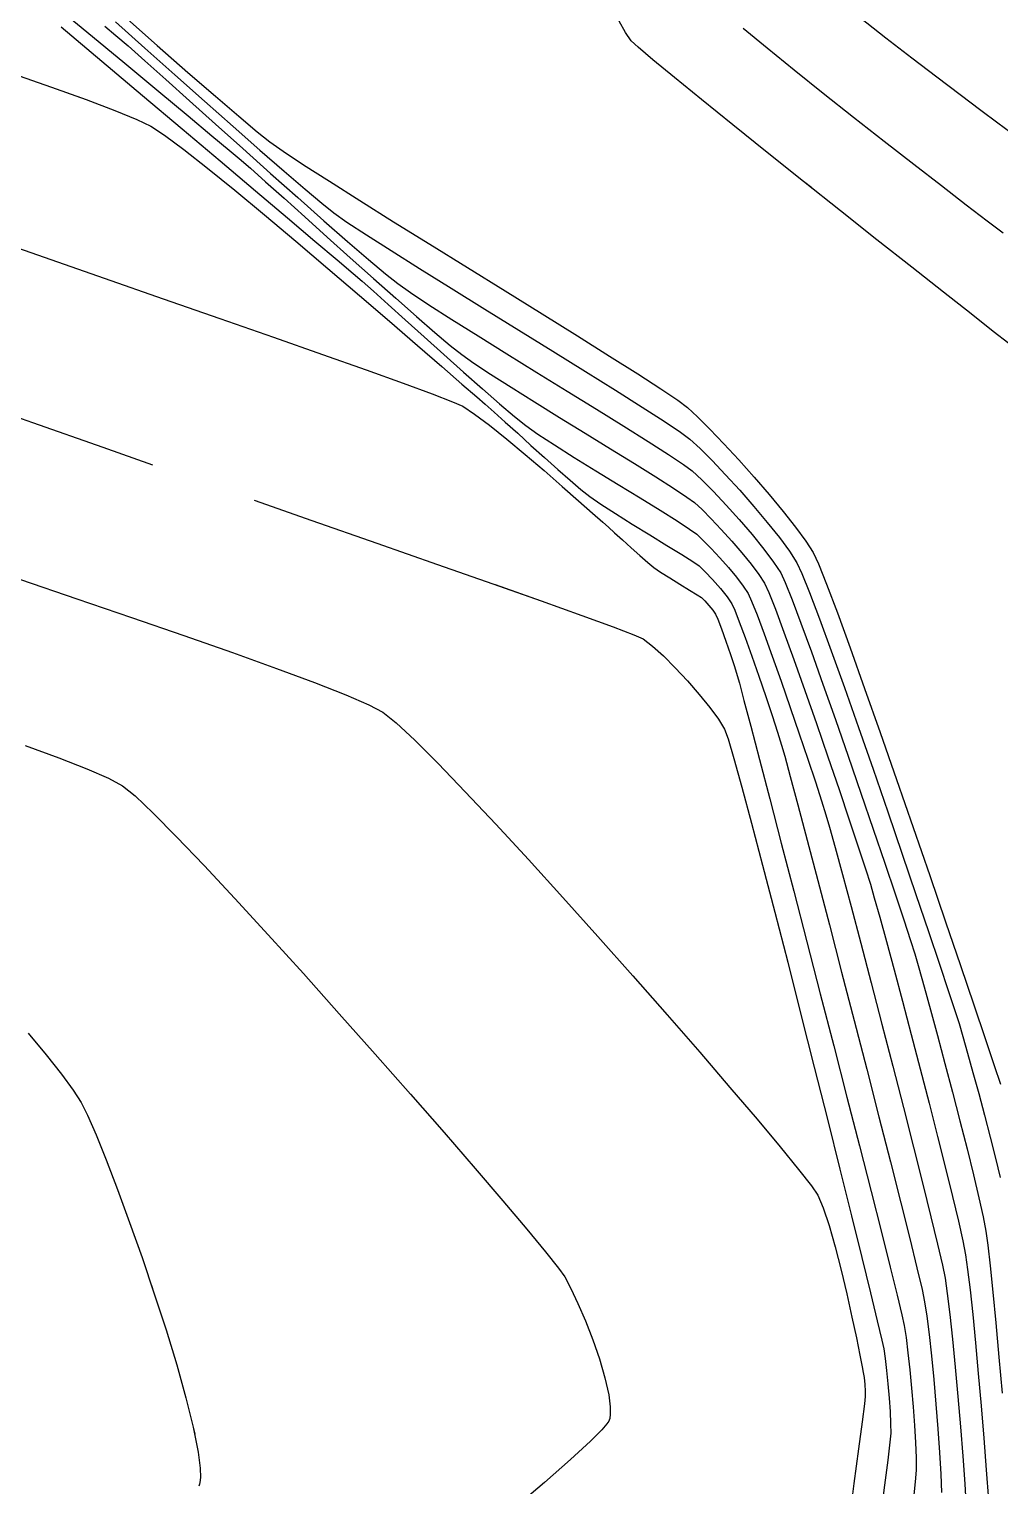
# Model space of a CAD drawing. Header units: metres. Extents: x 708868 to 711043, y 5411316 to 5413138.
# Drawn here: x 710024 to 710079.2, y 5411912.5 to 5411995.4 of the extents above; entities that cross this region are included whole.
import ezdxf

# ---------------------------------------------------------------- set-up
doc = ezdxf.new("R2010")
doc.units = ezdxf.units.M
for name, color, linetype in [('Rionegro 2010_Contours', 7, 'Continuous'), ('Rionegro 2014_Contours', 7, 'Continuous'), ('Rionegro 2018_Contours', 7, 'Continuous')]:
    doc.layers.add(name, color=color, linetype=linetype)

msp = doc.modelspace()

# ---------------------------------------------------------------- linework, layer by layer
at = {"layer": 'Rionegro 2010_Contours'}
for points in [[(710024.94, 5411997.155, 241), (710027.264, 5411995.23, 241), (710029.423, 5411993.442, 241), (710031.364, 5411991.833, 241), (710033.036, 5411990.445, 241), (710034.389, 5411989.321, 241), (710035.37, 5411988.503, 241), (710035.927, 5411988.033, 241), (710036.574, 5411987.47, 241), (710037.443, 5411986.698, 241), (710038.49, 5411985.76, 241), (710039.672, 5411984.699, 241), (710040.942, 5411983.557, 241), (710042.258, 5411982.377, 241), (710043.574, 5411981.201, 241), (710044.846, 5411980.071, 241), (710046.03, 5411979.031, 241), (710047.081, 5411978.123, 241), (710047.955, 5411977.388, 241), (710048.607, 5411976.87, 241), (710049.29, 5411976.389, 241), (710050.249, 5411975.758, 241), (710051.422, 5411975.01, 241), (710052.752, 5411974.178, 241), (710054.177, 5411973.295, 241), (710055.64, 5411972.393, 241), (710057.079, 5411971.507, 241), (710058.436, 5411970.668, 241), (710059.652, 5411969.91, 241), (710060.666, 5411969.265, 241), (710061.419, 5411968.767, 241), (710061.852, 5411968.449, 241), (710062.286, 5411968.049, 241), (710062.807, 5411967.526, 241), (710063.381, 5411966.917, 241), (710063.973, 5411966.258, 241), (710064.549, 5411965.587, 241), (710065.075, 5411964.939, 241), (710065.515, 5411964.352, 241), (710065.836, 5411963.862, 241), (710066.079, 5411963.336, 241), (710066.456, 5411962.384, 241), (710066.942, 5411961.084, 241), (710067.511, 5411959.516, 241), (710068.136, 5411957.757, 241), (710068.79, 5411955.887, 241), (710069.447, 5411953.984, 241), (710070.082, 5411952.127, 241), (710070.667, 5411950.395, 241), (710071.176, 5411948.867, 241), (710071.584, 5411947.62, 241), (710071.863, 5411946.735, 241), (710072.087, 5411945.966, 241), (710072.398, 5411944.861, 241), (710072.778, 5411943.474, 241), (710073.214, 5411941.863, 241), (710073.69, 5411940.083, 241), (710074.191, 5411938.189, 241), (710074.702, 5411936.238, 241), (710075.207, 5411934.285, 241), (710075.692, 5411932.386, 241), (710076.142, 5411930.597, 241), (710076.54, 5411928.974, 241), (710076.873, 5411927.573, 241), (710077.124, 5411926.45, 241), (710077.28, 5411925.659, 241), (710077.4, 5411924.827, 241), (710077.538, 5411923.675, 241), (710077.689, 5411922.264, 241), (710077.847, 5411920.653, 241), (710078.008, 5411918.903, 241), (710078.168, 5411917.074, 241), (710078.32, 5411915.227, 241), (710078.461, 5411913.421, 241), (710078.584, 5411911.719, 241)], [(710028.893, 5411995.805, 243), (710030.568, 5411994.308, 243), (710032.273, 5411992.788, 243), (710033.962, 5411991.286, 243), (710035.592, 5411989.844, 243), (710037.119, 5411988.5, 243), (710038.5, 5411987.298, 243), (710039.689, 5411986.277, 243), (710040.643, 5411985.477, 243), (710041.318, 5411984.941, 243), (710042.073, 5411984.41, 243), (710043.181, 5411983.68, 243), (710044.58, 5411982.785, 243), (710046.21, 5411981.76, 243), (710048.007, 5411980.64, 243), (710049.911, 5411979.46, 243), (710051.859, 5411978.255, 243), (710053.792, 5411977.06, 243), (710055.646, 5411975.91, 243), (710057.36, 5411974.839, 243), (710058.874, 5411973.883, 243), (710060.124, 5411973.077, 243), (710061.05, 5411972.455, 243), (710061.59, 5411972.052, 243), (710062.168, 5411971.522, 243), (710062.859, 5411970.835, 243), (710063.625, 5411970.032, 243), (710064.43, 5411969.152, 243), (710065.233, 5411968.237, 243), (710065.999, 5411967.327, 243), (710066.689, 5411966.462, 243), (710067.264, 5411965.683, 243), (710067.687, 5411965.031, 243), (710067.972, 5411964.422, 243), (710068.408, 5411963.336, 243), (710068.971, 5411961.843, 243), (710069.638, 5411960.019, 243), (710070.383, 5411957.934, 243), (710071.185, 5411955.662, 243), (710072.017, 5411953.277, 243), (710072.856, 5411950.85, 243), (710073.679, 5411948.454, 243), (710074.46, 5411946.163, 243), (710075.177, 5411944.049, 243), (710075.804, 5411942.184, 243), (710076.318, 5411940.643, 243), (710076.696, 5411939.496, 243), (710076.912, 5411938.819, 243), (710077.132, 5411938.074, 243), (710077.402, 5411937.13, 243), (710077.706, 5411936.037, 243), (710078.031, 5411934.843, 243), (710078.362, 5411933.598, 243), (710078.684, 5411932.352, 243), (710078.985, 5411931.153, 243), (710079.248, 5411930.05, 243)], [(710029.403, 5411996.102, 244), (710031.275, 5411994.451, 244), (710033.018, 5411992.923, 244), (710034.581, 5411991.565, 244), (710035.912, 5411990.423, 244), (710036.96, 5411989.544, 244), (710037.674, 5411988.976, 244), (710038.448, 5411988.432, 244), (710039.601, 5411987.671, 244), (710041.072, 5411986.726, 244), (710042.801, 5411985.635, 244), (710044.727, 5411984.43, 244), (710046.79, 5411983.147, 244), (710048.927, 5411981.822, 244), (710051.08, 5411980.488, 244), (710053.186, 5411979.181, 244), (710055.186, 5411977.936, 244), (710057.018, 5411976.787, 244), (710058.622, 5411975.769, 244), (710059.938, 5411974.918, 244), (710060.904, 5411974.268, 244), (710061.459, 5411973.854, 244), (710062.031, 5411973.328, 244), (710062.733, 5411972.63, 244), (710063.527, 5411971.801, 244), (710064.377, 5411970.878, 244), (710065.248, 5411969.903, 244), (710066.101, 5411968.914, 244), (710066.9, 5411967.951, 244), (710067.61, 5411967.054, 244), (710068.193, 5411966.263, 244), (710068.613, 5411965.616, 244), (710068.91, 5411964.975, 244), (710069.376, 5411963.804, 244), (710069.986, 5411962.181, 244), (710070.714, 5411960.181, 244), (710071.536, 5411957.883, 244), (710072.424, 5411955.363, 244), (710073.355, 5411952.697, 244), (710074.303, 5411949.963, 244), (710075.242, 5411947.238, 244), (710076.147, 5411944.598, 244), (710076.992, 5411942.121, 244), (710077.752, 5411939.883, 244), (710078.402, 5411937.961, 244), (710078.917, 5411936.432, 244), (710079.27, 5411935.373, 244)], [(710068.528, 5411986.352, 244), (710068.06, 5411986.724, 244), (710065.992, 5411988.374, 244), (710064.031, 5411989.944, 244), (710062.247, 5411991.382, 244), (710060.707, 5411992.633, 244), (710059.482, 5411993.643, 244), (710058.64, 5411994.358, 244), (710058.25, 5411994.725, 244), (710057.922, 5411995.2, 244), (710057.558, 5411995.837, 244)], [(710079.835, 5411989.512, 242), (710079.124, 5411990.038, 242), (710078.153, 5411990.76, 242), (710076.976, 5411991.641, 242), (710075.647, 5411992.643, 242), (710074.22, 5411993.729, 242), (710072.751, 5411994.861, 242), (710071.294, 5411996.001, 242)], [(710028.288, 5411995.558, 242), (710028.919, 5411995.03, 242), (710029.611, 5411994.427, 242), (710030.573, 5411993.575, 242), (710031.756, 5411992.518, 242), (710033.112, 5411991.304, 242), (710034.59, 5411989.979, 242), (710036.142, 5411988.589, 242), (710037.72, 5411987.179, 242), (710039.273, 5411985.797, 242), (710040.753, 5411984.487, 242), (710042.111, 5411983.297, 242), (710043.298, 5411982.273, 242), (710044.265, 5411981.46, 242), (710044.962, 5411980.906, 242), (710045.689, 5411980.395, 242), (710046.736, 5411979.705, 242), (710048.041, 5411978.872, 242), (710049.542, 5411977.93, 242), (710051.178, 5411976.913, 242), (710052.887, 5411975.857, 242), (710054.608, 5411974.795, 242), (710056.278, 5411973.762, 242), (710057.837, 5411972.794, 242), (710059.222, 5411971.924, 242), (710060.373, 5411971.187, 242), (710061.226, 5411970.618, 242), (710061.721, 5411970.251, 242), (710062.27, 5411969.744, 242), (710062.93, 5411969.082, 242), (710063.656, 5411968.312, 242), (710064.405, 5411967.479, 242), (710065.134, 5411966.629, 242), (710065.798, 5411965.81, 242), (710066.355, 5411965.067, 242), (710066.762, 5411964.446, 242), (710067.017, 5411963.899, 242), (710067.408, 5411962.925, 242), (710067.912, 5411961.591, 242), (710068.505, 5411959.967, 242), (710069.166, 5411958.12, 242), (710069.871, 5411956.119, 242), (710070.597, 5411954.033, 242), (710071.323, 5411951.929, 242), (710072.025, 5411949.877, 242), (710072.681, 5411947.944, 242), (710073.268, 5411946.199, 242), (710073.763, 5411944.711, 242), (710074.144, 5411943.547, 242), (710074.387, 5411942.777, 242), (710074.623, 5411941.976, 242), (710074.928, 5411940.898, 242), (710075.288, 5411939.598, 242), (710075.687, 5411938.13, 242), (710076.11, 5411936.55, 242), (710076.541, 5411934.913, 242), (710076.965, 5411933.275, 242), (710077.367, 5411931.691, 242), (710077.731, 5411930.216, 242), (710078.042, 5411928.905, 242), (710078.285, 5411927.813, 242), (710078.443, 5411926.996, 242), (710078.553, 5411926.212, 242), (710078.687, 5411925.037, 242), (710078.839, 5411923.539, 242), (710079.006, 5411921.786, 242), (710079.181, 5411919.844, 242), (710079.359, 5411917.782, 242)], [(710079.431, 5411983.768, 243), (710078.516, 5411984.464, 243), (710077.323, 5411985.378, 243), (710075.909, 5411986.466, 243), (710074.331, 5411987.688, 243), (710072.647, 5411988.999, 243), (710070.912, 5411990.358, 243), (710069.185, 5411991.721, 243), (710067.522, 5411993.047, 243), (710065.981, 5411994.293, 243), (710064.619, 5411995.415, 243)], [(710026.053, 5411991.795, 239), (710027.225, 5411991.371, 239), (710028.868, 5411990.751, 239), (710030.117, 5411990.242, 239), (710030.903, 5411989.865, 239), (710031.685, 5411989.351, 239), (710032.78, 5411988.537, 239), (710034.131, 5411987.476, 239), (710035.683, 5411986.218, 239), (710037.38, 5411984.814, 239), (710039.166, 5411983.316, 239), (710040.984, 5411981.773, 239), (710042.78, 5411980.238, 239), (710044.496, 5411978.762, 239), (710046.079, 5411977.394, 239), (710047.47, 5411976.188, 239), (710048.615, 5411975.192, 239), (710049.458, 5411974.46, 239), (710049.942, 5411974.041, 239), (710050.456, 5411973.592, 239), (710051.083, 5411973.03, 239), (710051.79, 5411972.391, 239), (710052.546, 5411971.707, 239), (710053.316, 5411971.011, 239), (710054.069, 5411970.339, 239), (710054.772, 5411969.724, 239), (710055.392, 5411969.2, 239), (710055.895, 5411968.8, 239), (710056.517, 5411968.365, 239), (710057.35, 5411967.826, 239), (710058.311, 5411967.226, 239), (710059.316, 5411966.609, 239), (710060.282, 5411966.018, 239), (710061.125, 5411965.498, 239), (710061.764, 5411965.093, 239), (710062.114, 5411964.846, 239), (710062.461, 5411964.516, 239), (710062.887, 5411964.066, 239), (710063.328, 5411963.565, 239), (710063.715, 5411963.083, 239), (710063.984, 5411962.692, 239), (710064.146, 5411962.334, 239), (710064.404, 5411961.669, 239), (710064.735, 5411960.77, 239), (710065.112, 5411959.713, 239), (710065.511, 5411958.572, 239), (710065.906, 5411957.42, 239), (710066.271, 5411956.333, 239), (710066.582, 5411955.386, 239), (710066.814, 5411954.651, 239), (710066.992, 5411954.022, 239), (710067.306, 5411952.863, 239), (710067.737, 5411951.249, 239), (710068.264, 5411949.255, 239), (710068.869, 5411946.956, 239), (710069.531, 5411944.428, 239), (710070.231, 5411941.744, 239), (710070.948, 5411938.98, 239), (710071.663, 5411936.211, 239), (710072.356, 5411933.512, 239), (710073.008, 5411930.958, 239), (710073.599, 5411928.623, 239), (710074.108, 5411926.584, 239), (710074.517, 5411924.914, 239), (710074.805, 5411923.69, 239), (710074.953, 5411922.985, 239), (710075.073, 5411922.175, 239), (710075.204, 5411921.129, 239), (710075.338, 5411919.906, 239), (710075.472, 5411918.564, 239), (710075.598, 5411917.163, 239), (710075.711, 5411915.762, 239), (710075.806, 5411914.418, 239), (710075.876, 5411913.191, 239), (710075.916, 5411912.139, 239)], [(710021.407, 5411983.597, 238), (710024.827, 5411982.404, 238), (710028.249, 5411981.212, 238), (710031.609, 5411980.043, 238), (710034.844, 5411978.916, 238), (710037.891, 5411977.852, 238), (710040.686, 5411976.872, 238), (710043.166, 5411975.995, 238), (710045.267, 5411975.242, 238), (710046.927, 5411974.633, 238), (710048.081, 5411974.188, 238), (710048.667, 5411973.928, 238), (710049.338, 5411973.489, 238), (710050.191, 5411972.849, 238), (710051.171, 5411972.063, 238), (710052.223, 5411971.186, 238), (710053.292, 5411970.271, 238), (710054.321, 5411969.374, 238), (710055.258, 5411968.548, 238), (710056.044, 5411967.849, 238), (710056.627, 5411967.329, 238), (710056.95, 5411967.044, 238), (710057.304, 5411966.732, 238), (710057.754, 5411966.327, 238), (710058.25, 5411965.877, 238), (710058.745, 5411965.434, 238), (710059.191, 5411965.046, 238), (710059.54, 5411964.764, 238), (710059.923, 5411964.501, 238), (710060.447, 5411964.168, 238), (710061.027, 5411963.811, 238), (710061.578, 5411963.475, 238), (710062.012, 5411963.204, 238), (710062.245, 5411963.044, 238), (710062.44, 5411962.856, 238), (710062.678, 5411962.597, 238), (710062.903, 5411962.327, 238), (710063.058, 5411962.107, 238), (710063.18, 5411961.822, 238), (710063.385, 5411961.271, 238), (710063.635, 5411960.566, 238), (710063.894, 5411959.814, 238), (710064.125, 5411959.125, 238), (710064.289, 5411958.609, 238), (710064.407, 5411958.178, 238), (710064.668, 5411957.194, 238), (710065.055, 5411955.723, 238), (710065.55, 5411953.835, 238), (710066.134, 5411951.597, 238), (710066.791, 5411949.077, 238), (710067.502, 5411946.344, 238), (710068.249, 5411943.465, 238), (710069.015, 5411940.509, 238), (710069.781, 5411937.543, 238), (710070.531, 5411934.636, 238), (710071.245, 5411931.856, 238), (710071.905, 5411929.27, 238), (710072.496, 5411926.948, 238), (710072.997, 5411924.956, 238), (710073.391, 5411923.363, 238), (710073.662, 5411922.238, 238), (710073.789, 5411921.647, 238), (710073.894, 5411920.95, 238), (710074.003, 5411920.092, 238), (710074.111, 5411919.117, 238), (710074.213, 5411918.073, 238), (710074.305, 5411917.005, 238), (710074.381, 5411915.959, 238), (710074.438, 5411914.982, 238), (710074.47, 5411914.118, 238), (710074.472, 5411913.415, 238), (710074.422, 5411912.743, 238), (710074.299, 5411911.626, 238)], [(710036.792, 5411968.584, 237), (710040.072, 5411967.44, 237), (710043.775, 5411966.147, 237), (710047.232, 5411964.937, 237), (710050.374, 5411963.834, 237), (710053.132, 5411962.859, 237), (710055.436, 5411962.036, 237), (710057.217, 5411961.386, 237), (710058.408, 5411960.932, 237), (710058.937, 5411960.696, 237), (710059.462, 5411960.291, 237), (710060.083, 5411959.728, 237), (710060.759, 5411959.052, 237), (710061.451, 5411958.308, 237), (710062.118, 5411957.542, 237), (710062.72, 5411956.799, 237), (710063.216, 5411956.122, 237), (710063.566, 5411955.559, 237), (710063.765, 5411955.012, 237), (710064.1, 5411953.887, 237), (710064.553, 5411952.262, 237), (710065.104, 5411950.214, 237), (710065.734, 5411947.82, 237), (710066.425, 5411945.157, 237), (710067.158, 5411942.304, 237), (710067.914, 5411939.337, 237), (710068.673, 5411936.335, 237), (710069.418, 5411933.374, 237), (710070.129, 5411930.531, 237), (710070.787, 5411927.885, 237), (710071.374, 5411925.513, 237), (710071.87, 5411923.492, 237), (710072.256, 5411921.9, 237), (710072.515, 5411920.813, 237), (710072.626, 5411920.31, 237), (710072.705, 5411919.769, 237), (710072.787, 5411919.084, 237), (710072.865, 5411918.314, 237), (710072.934, 5411917.513, 237), (710072.987, 5411916.741, 237), (710073.019, 5411916.054, 237), (710073.024, 5411915.508, 237), (710072.978, 5411914.999, 237), (710072.858, 5411913.987, 237), (710072.677, 5411912.555, 237), (710072.446, 5411910.788, 237)], [(710023.482, 5411964.072, 236), (710026.688, 5411962.984, 236), (710029.811, 5411961.917, 236), (710032.79, 5411960.888, 236), (710035.561, 5411959.916, 236), (710038.063, 5411959.017, 236), (710040.232, 5411958.21, 236), (710042.006, 5411957.513, 236), (710043.323, 5411956.944, 236), (710044.119, 5411956.519, 236), (710044.867, 5411955.92, 236), (710045.927, 5411954.932, 236), (710047.256, 5411953.608, 236), (710048.808, 5411951.999, 236), (710050.538, 5411950.159, 236), (710052.402, 5411948.139, 236), (710054.354, 5411945.992, 236), (710056.35, 5411943.771, 236), (710058.345, 5411941.527, 236), (710060.294, 5411939.312, 236), (710062.151, 5411937.18, 236), (710063.873, 5411935.183, 236), (710065.415, 5411933.372, 236), (710066.73, 5411931.8, 236), (710067.775, 5411930.52, 236), (710068.505, 5411929.584, 236), (710068.874, 5411929.044, 236), (710069.185, 5411928.323, 236), (710069.518, 5411927.319, 236), (710069.859, 5411926.114, 236), (710070.197, 5411924.791, 236), (710070.52, 5411923.431, 236), (710070.814, 5411922.118, 236), (710071.068, 5411920.933, 236), (710071.269, 5411919.959, 236), (710071.404, 5411919.278, 236), (710071.463, 5411918.973, 236), (710071.503, 5411918.674, 236), (710071.541, 5411918.288, 236), (710071.569, 5411917.901, 236), (710071.576, 5411917.601, 236), (710071.528, 5411917.192, 236), (710071.395, 5411916.163, 236), (710071.192, 5411914.617, 236), (710070.932, 5411912.656, 236), (710070.63, 5411910.382, 236)], [(710023.927, 5411938.26, 234), (710024.947, 5411937.031, 234), (710025.816, 5411935.937, 234), (710026.495, 5411935.024, 234), (710026.943, 5411934.333, 234), (710027.309, 5411933.599, 234), (710027.792, 5411932.486, 234), (710028.369, 5411931.056, 234), (710029.014, 5411929.374, 234), (710029.702, 5411927.503, 234), (710030.408, 5411925.506, 234), (710031.107, 5411923.446, 234), (710031.773, 5411921.387, 234), (710032.382, 5411919.393, 234), (710032.908, 5411917.526, 234), (710033.325, 5411915.851, 234), (710033.406, 5411915.449, 234)]]:
    msp.add_polyline3d(points, dxfattribs=at)
at = {"layer": 'Rionegro 2014_Contours'}
for points in [[(710024.94, 5411997.155, 241), (710027.264, 5411995.23, 241), (710029.423, 5411993.442, 241), (710031.364, 5411991.833, 241), (710033.036, 5411990.445, 241), (710034.389, 5411989.321, 241), (710035.37, 5411988.503, 241), (710035.927, 5411988.033, 241), (710036.574, 5411987.47, 241), (710037.443, 5411986.698, 241), (710038.49, 5411985.76, 241), (710039.672, 5411984.699, 241), (710040.942, 5411983.557, 241), (710042.258, 5411982.377, 241), (710043.574, 5411981.201, 241), (710044.846, 5411980.071, 241), (710046.03, 5411979.031, 241), (710047.081, 5411978.123, 241), (710047.955, 5411977.388, 241), (710048.607, 5411976.87, 241), (710049.29, 5411976.389, 241), (710050.249, 5411975.758, 241), (710051.422, 5411975.01, 241), (710052.752, 5411974.178, 241), (710054.177, 5411973.295, 241), (710055.64, 5411972.393, 241), (710057.079, 5411971.507, 241), (710058.436, 5411970.668, 241), (710059.652, 5411969.91, 241), (710060.666, 5411969.265, 241), (710061.419, 5411968.767, 241), (710061.852, 5411968.449, 241), (710062.286, 5411968.049, 241), (710062.807, 5411967.526, 241), (710063.381, 5411966.917, 241), (710063.973, 5411966.258, 241), (710064.549, 5411965.587, 241), (710065.075, 5411964.939, 241), (710065.515, 5411964.352, 241), (710065.836, 5411963.862, 241), (710066.079, 5411963.336, 241), (710066.456, 5411962.384, 241), (710066.942, 5411961.084, 241), (710067.511, 5411959.516, 241), (710068.136, 5411957.757, 241), (710068.79, 5411955.887, 241), (710069.447, 5411953.984, 241), (710070.082, 5411952.127, 241), (710070.667, 5411950.395, 241), (710071.176, 5411948.867, 241), (710071.584, 5411947.62, 241), (710071.863, 5411946.735, 241), (710072.087, 5411945.966, 241), (710072.398, 5411944.861, 241), (710072.778, 5411943.474, 241), (710073.214, 5411941.863, 241), (710073.69, 5411940.083, 241), (710074.191, 5411938.189, 241), (710074.702, 5411936.238, 241), (710075.207, 5411934.285, 241), (710075.692, 5411932.386, 241), (710076.142, 5411930.597, 241), (710076.54, 5411928.974, 241), (710076.873, 5411927.573, 241), (710077.124, 5411926.45, 241), (710077.28, 5411925.659, 241), (710077.4, 5411924.827, 241), (710077.538, 5411923.675, 241), (710077.689, 5411922.264, 241), (710077.847, 5411920.653, 241), (710078.008, 5411918.903, 241), (710078.168, 5411917.074, 241), (710078.32, 5411915.227, 241), (710078.461, 5411913.421, 241), (710078.584, 5411911.719, 241)], [(710028.893, 5411995.805, 243), (710030.568, 5411994.308, 243), (710032.273, 5411992.788, 243), (710033.962, 5411991.286, 243), (710035.592, 5411989.844, 243), (710037.119, 5411988.5, 243), (710038.5, 5411987.298, 243), (710039.689, 5411986.277, 243), (710040.643, 5411985.477, 243), (710041.318, 5411984.941, 243), (710042.073, 5411984.41, 243), (710043.181, 5411983.68, 243), (710044.58, 5411982.785, 243), (710046.21, 5411981.76, 243), (710048.007, 5411980.64, 243), (710049.911, 5411979.46, 243), (710051.859, 5411978.255, 243), (710053.792, 5411977.06, 243), (710055.646, 5411975.91, 243), (710057.36, 5411974.839, 243), (710058.874, 5411973.883, 243), (710060.124, 5411973.077, 243), (710061.05, 5411972.455, 243), (710061.59, 5411972.052, 243), (710062.168, 5411971.522, 243), (710062.859, 5411970.835, 243), (710063.625, 5411970.032, 243), (710064.43, 5411969.152, 243), (710065.233, 5411968.237, 243), (710065.999, 5411967.327, 243), (710066.689, 5411966.462, 243), (710067.264, 5411965.683, 243), (710067.687, 5411965.031, 243), (710067.972, 5411964.422, 243), (710068.408, 5411963.336, 243), (710068.971, 5411961.843, 243), (710069.638, 5411960.019, 243), (710070.383, 5411957.934, 243), (710071.185, 5411955.662, 243), (710072.017, 5411953.277, 243), (710072.856, 5411950.85, 243), (710073.679, 5411948.454, 243), (710074.46, 5411946.163, 243), (710075.177, 5411944.049, 243), (710075.804, 5411942.184, 243), (710076.318, 5411940.643, 243), (710076.696, 5411939.496, 243), (710076.912, 5411938.819, 243), (710077.132, 5411938.074, 243), (710077.402, 5411937.13, 243), (710077.706, 5411936.037, 243), (710078.031, 5411934.843, 243), (710078.362, 5411933.598, 243), (710078.684, 5411932.352, 243), (710078.985, 5411931.153, 243), (710079.248, 5411930.05, 243)], [(710029.403, 5411996.102, 244), (710031.275, 5411994.451, 244), (710033.018, 5411992.923, 244), (710034.581, 5411991.565, 244), (710035.912, 5411990.423, 244), (710036.96, 5411989.544, 244), (710037.674, 5411988.976, 244), (710038.448, 5411988.432, 244), (710039.601, 5411987.671, 244), (710041.072, 5411986.726, 244), (710042.801, 5411985.635, 244), (710044.727, 5411984.43, 244), (710046.79, 5411983.147, 244), (710048.927, 5411981.822, 244), (710051.08, 5411980.488, 244), (710053.186, 5411979.181, 244), (710055.186, 5411977.936, 244), (710057.018, 5411976.787, 244), (710058.622, 5411975.769, 244), (710059.938, 5411974.918, 244), (710060.904, 5411974.268, 244), (710061.459, 5411973.854, 244), (710062.031, 5411973.328, 244), (710062.733, 5411972.63, 244), (710063.527, 5411971.801, 244), (710064.377, 5411970.878, 244), (710065.248, 5411969.903, 244), (710066.101, 5411968.914, 244), (710066.9, 5411967.951, 244), (710067.61, 5411967.054, 244), (710068.193, 5411966.263, 244), (710068.613, 5411965.616, 244), (710068.91, 5411964.975, 244), (710069.376, 5411963.804, 244), (710069.986, 5411962.181, 244), (710070.714, 5411960.181, 244), (710071.536, 5411957.883, 244), (710072.424, 5411955.363, 244), (710073.355, 5411952.697, 244), (710074.303, 5411949.963, 244), (710075.242, 5411947.238, 244), (710076.147, 5411944.598, 244), (710076.992, 5411942.121, 244), (710077.752, 5411939.883, 244), (710078.402, 5411937.961, 244), (710078.917, 5411936.432, 244), (710079.27, 5411935.373, 244)], [(710079.744, 5411977.495, 244), (710078.856, 5411978.188, 244), (710077.594, 5411979.179, 244), (710076.024, 5411980.415, 244), (710074.217, 5411981.841, 244), (710072.241, 5411983.404, 244), (710070.166, 5411985.05, 244), (710068.06, 5411986.724, 244), (710065.992, 5411988.374, 244), (710064.031, 5411989.944, 244), (710062.247, 5411991.382, 244), (710060.707, 5411992.633, 244), (710059.482, 5411993.643, 244), (710058.64, 5411994.358, 244), (710058.25, 5411994.725, 244), (710057.922, 5411995.2, 244), (710057.558, 5411995.837, 244)], [(710079.835, 5411989.512, 242), (710079.124, 5411990.038, 242), (710078.153, 5411990.76, 242), (710076.976, 5411991.641, 242), (710075.647, 5411992.643, 242), (710074.22, 5411993.729, 242), (710072.751, 5411994.861, 242), (710071.294, 5411996.001, 242)], [(710025.796, 5411995.508, 240), (710028.115, 5411993.564, 240), (710030.431, 5411991.617, 240), (710032.696, 5411989.709, 240), (710034.859, 5411987.882, 240), (710036.872, 5411986.181, 240), (710038.684, 5411984.647, 240), (710040.246, 5411983.322, 240), (710041.508, 5411982.251, 240), (710042.421, 5411981.475, 240), (710042.935, 5411981.037, 240), (710043.58, 5411980.473, 240), (710044.416, 5411979.728, 240), (710045.393, 5411978.848, 240), (710046.465, 5411977.881, 240), (710047.585, 5411976.872, 240), (710048.706, 5411975.868, 240), (710049.78, 5411974.916, 240), (710050.76, 5411974.062, 240), (710051.6, 5411973.353, 240), (710052.251, 5411972.835, 240), (710052.942, 5411972.35, 240), (710053.885, 5411971.732, 240), (710055.009, 5411971.022, 240), (710056.242, 5411970.256, 240), (710057.515, 5411969.473, 240), (710058.756, 5411968.712, 240), (710059.894, 5411968.01, 240), (710060.859, 5411967.407, 240), (710061.579, 5411966.94, 240), (710061.983, 5411966.647, 240), (710062.353, 5411966.303, 240), (710062.803, 5411965.846, 240), (710063.293, 5411965.317, 240), (710063.786, 5411964.755, 240), (710064.246, 5411964.201, 240), (710064.633, 5411963.695, 240), (710064.91, 5411963.277, 240), (710065.108, 5411962.847, 240), (710065.417, 5411962.062, 240), (710065.816, 5411960.993, 240), (710066.279, 5411959.711, 240), (710066.783, 5411958.286, 240), (710067.304, 5411956.789, 240), (710067.819, 5411955.291, 240), (710068.303, 5411953.861, 240), (710068.734, 5411952.571, 240), (710069.087, 5411951.492, 240), (710069.338, 5411950.693, 240), (710069.543, 5411949.983, 240), (710069.86, 5411948.83, 240), (710070.274, 5411947.301, 240), (710070.764, 5411945.465, 240), (710071.314, 5411943.388, 240), (710071.906, 5411941.139, 240), (710072.521, 5411938.785, 240), (710073.141, 5411936.395, 240), (710073.748, 5411934.035, 240), (710074.325, 5411931.775, 240), (710074.853, 5411929.68, 240), (710075.314, 5411927.82, 240), (710075.69, 5411926.262, 240), (710075.964, 5411925.073, 240), (710076.116, 5411924.322, 240), (710076.244, 5411923.451, 240), (710076.387, 5411922.273, 240), (710076.54, 5411920.859, 240), (710076.697, 5411919.275, 240), (710076.85, 5411917.592, 240), (710076.995, 5411915.876, 240), (710077.125, 5411914.198, 240), (710077.233, 5411912.626, 240), (710077.314, 5411911.228, 240)], [(710028.288, 5411995.558, 242), (710028.919, 5411995.03, 242), (710029.611, 5411994.427, 242), (710030.573, 5411993.575, 242), (710031.756, 5411992.518, 242), (710033.112, 5411991.304, 242), (710034.59, 5411989.979, 242), (710036.142, 5411988.589, 242), (710037.72, 5411987.179, 242), (710039.273, 5411985.797, 242), (710040.753, 5411984.487, 242), (710042.111, 5411983.297, 242), (710043.298, 5411982.273, 242), (710044.265, 5411981.46, 242), (710044.962, 5411980.906, 242), (710045.689, 5411980.395, 242), (710046.736, 5411979.705, 242), (710048.041, 5411978.872, 242), (710049.542, 5411977.93, 242), (710051.178, 5411976.913, 242), (710052.887, 5411975.857, 242), (710054.608, 5411974.795, 242), (710056.278, 5411973.762, 242), (710057.837, 5411972.794, 242), (710059.222, 5411971.924, 242), (710060.373, 5411971.187, 242), (710061.226, 5411970.618, 242), (710061.721, 5411970.251, 242), (710062.27, 5411969.744, 242), (710062.93, 5411969.082, 242), (710063.656, 5411968.312, 242), (710064.405, 5411967.479, 242), (710065.134, 5411966.629, 242), (710065.798, 5411965.81, 242), (710066.355, 5411965.067, 242), (710066.762, 5411964.446, 242), (710067.017, 5411963.899, 242), (710067.408, 5411962.925, 242), (710067.912, 5411961.591, 242), (710068.505, 5411959.967, 242), (710069.166, 5411958.12, 242), (710069.871, 5411956.119, 242), (710070.597, 5411954.033, 242), (710071.323, 5411951.929, 242), (710072.025, 5411949.877, 242), (710072.681, 5411947.944, 242), (710073.268, 5411946.199, 242), (710073.763, 5411944.711, 242), (710074.144, 5411943.547, 242), (710074.387, 5411942.777, 242), (710074.623, 5411941.976, 242), (710074.928, 5411940.898, 242), (710075.288, 5411939.598, 242), (710075.687, 5411938.13, 242), (710076.11, 5411936.55, 242), (710076.541, 5411934.913, 242), (710076.965, 5411933.275, 242), (710077.367, 5411931.691, 242), (710077.731, 5411930.216, 242), (710078.042, 5411928.905, 242), (710078.285, 5411927.813, 242), (710078.443, 5411926.996, 242), (710078.553, 5411926.212, 242), (710078.687, 5411925.037, 242), (710078.839, 5411923.539, 242), (710079.006, 5411921.786, 242), (710079.181, 5411919.844, 242), (710079.359, 5411917.782, 242)], [(710079.431, 5411983.768, 243), (710078.516, 5411984.464, 243), (710077.323, 5411985.378, 243), (710075.909, 5411986.466, 243), (710074.331, 5411987.688, 243), (710072.647, 5411988.999, 243), (710070.912, 5411990.358, 243), (710069.185, 5411991.721, 243), (710067.522, 5411993.047, 243), (710065.981, 5411994.293, 243), (710064.619, 5411995.415, 243)], [(710023.033, 5411992.867, 239), (710025.257, 5411992.083, 239), (710027.225, 5411991.371, 239), (710028.868, 5411990.751, 239), (710030.117, 5411990.242, 239), (710030.903, 5411989.865, 239), (710031.685, 5411989.351, 239), (710032.78, 5411988.537, 239), (710034.131, 5411987.476, 239), (710035.683, 5411986.218, 239), (710037.38, 5411984.814, 239), (710039.166, 5411983.316, 239), (710040.984, 5411981.773, 239), (710042.78, 5411980.238, 239), (710044.496, 5411978.762, 239), (710046.079, 5411977.394, 239), (710047.47, 5411976.188, 239), (710048.615, 5411975.192, 239), (710049.458, 5411974.46, 239), (710049.942, 5411974.041, 239), (710050.456, 5411973.592, 239), (710051.083, 5411973.03, 239), (710051.79, 5411972.391, 239), (710052.546, 5411971.707, 239), (710053.316, 5411971.011, 239), (710054.069, 5411970.339, 239), (710054.772, 5411969.724, 239), (710055.392, 5411969.2, 239), (710055.895, 5411968.8, 239), (710056.517, 5411968.365, 239), (710057.35, 5411967.826, 239), (710058.311, 5411967.226, 239), (710059.316, 5411966.609, 239), (710060.282, 5411966.018, 239), (710061.125, 5411965.498, 239), (710061.764, 5411965.093, 239), (710062.114, 5411964.846, 239), (710062.461, 5411964.516, 239), (710062.887, 5411964.066, 239), (710063.328, 5411963.565, 239), (710063.715, 5411963.083, 239), (710063.984, 5411962.692, 239), (710064.146, 5411962.334, 239), (710064.404, 5411961.669, 239), (710064.735, 5411960.77, 239), (710065.112, 5411959.713, 239), (710065.511, 5411958.572, 239), (710065.906, 5411957.42, 239), (710066.271, 5411956.333, 239), (710066.582, 5411955.386, 239), (710066.814, 5411954.651, 239), (710066.992, 5411954.022, 239), (710067.306, 5411952.863, 239), (710067.737, 5411951.249, 239), (710068.264, 5411949.255, 239), (710068.869, 5411946.956, 239), (710069.531, 5411944.428, 239), (710070.231, 5411941.744, 239), (710070.948, 5411938.98, 239), (710071.663, 5411936.211, 239), (710072.356, 5411933.512, 239), (710073.008, 5411930.958, 239), (710073.599, 5411928.623, 239), (710074.108, 5411926.584, 239), (710074.517, 5411924.914, 239), (710074.805, 5411923.69, 239), (710074.953, 5411922.985, 239), (710075.073, 5411922.175, 239), (710075.204, 5411921.129, 239), (710075.338, 5411919.906, 239), (710075.472, 5411918.564, 239), (710075.598, 5411917.163, 239), (710075.711, 5411915.762, 239), (710075.806, 5411914.418, 239), (710075.876, 5411913.191, 239), (710075.916, 5411912.139, 239)], [(710021.407, 5411983.597, 238), (710024.827, 5411982.404, 238), (710028.249, 5411981.212, 238), (710031.609, 5411980.043, 238), (710034.844, 5411978.916, 238), (710037.891, 5411977.852, 238), (710040.686, 5411976.872, 238), (710043.166, 5411975.995, 238), (710045.267, 5411975.242, 238), (710046.927, 5411974.633, 238), (710048.081, 5411974.188, 238), (710048.667, 5411973.928, 238), (710049.338, 5411973.489, 238), (710050.191, 5411972.849, 238), (710051.171, 5411972.063, 238), (710052.223, 5411971.186, 238), (710053.292, 5411970.271, 238), (710054.321, 5411969.374, 238), (710055.258, 5411968.548, 238), (710056.044, 5411967.849, 238), (710056.627, 5411967.329, 238), (710056.95, 5411967.044, 238), (710057.304, 5411966.732, 238), (710057.754, 5411966.327, 238), (710058.25, 5411965.877, 238), (710058.745, 5411965.434, 238), (710059.191, 5411965.046, 238), (710059.54, 5411964.764, 238), (710059.923, 5411964.501, 238), (710060.447, 5411964.168, 238), (710061.027, 5411963.811, 238), (710061.578, 5411963.475, 238), (710062.012, 5411963.204, 238), (710062.245, 5411963.044, 238), (710062.44, 5411962.856, 238), (710062.678, 5411962.597, 238), (710062.903, 5411962.327, 238), (710063.058, 5411962.107, 238), (710063.18, 5411961.822, 238), (710063.385, 5411961.271, 238), (710063.635, 5411960.566, 238), (710063.894, 5411959.814, 238), (710064.125, 5411959.125, 238), (710064.289, 5411958.609, 238), (710064.407, 5411958.178, 238), (710064.668, 5411957.194, 238), (710065.055, 5411955.723, 238), (710065.55, 5411953.835, 238), (710066.134, 5411951.597, 238), (710066.791, 5411949.077, 238), (710067.502, 5411946.344, 238), (710068.249, 5411943.465, 238), (710069.015, 5411940.509, 238), (710069.781, 5411937.543, 238), (710070.531, 5411934.636, 238), (710071.245, 5411931.856, 238), (710071.905, 5411929.27, 238), (710072.496, 5411926.948, 238), (710072.997, 5411924.956, 238), (710073.391, 5411923.363, 238), (710073.662, 5411922.238, 238), (710073.789, 5411921.647, 238), (710073.894, 5411920.95, 238), (710074.003, 5411920.092, 238), (710074.111, 5411919.117, 238), (710074.213, 5411918.073, 238), (710074.305, 5411917.005, 238), (710074.381, 5411915.959, 238), (710074.438, 5411914.982, 238), (710074.47, 5411914.118, 238), (710074.472, 5411913.415, 238), (710074.422, 5411912.743, 238), (710074.299, 5411911.626, 238)], [(710020.275, 5411974.373, 237), (710024.174, 5411972.999, 237), (710028.173, 5411971.596, 237), (710031.003, 5411970.606, 237)], [(710023.482, 5411964.072, 236), (710026.688, 5411962.984, 236), (710029.811, 5411961.917, 236), (710032.79, 5411960.888, 236), (710035.561, 5411959.916, 236), (710038.063, 5411959.017, 236), (710040.232, 5411958.21, 236), (710042.006, 5411957.513, 236), (710043.323, 5411956.944, 236), (710044.119, 5411956.519, 236), (710044.867, 5411955.92, 236), (710045.927, 5411954.932, 236), (710047.256, 5411953.608, 236), (710048.808, 5411951.999, 236), (710050.538, 5411950.159, 236), (710052.402, 5411948.139, 236), (710054.354, 5411945.992, 236), (710056.35, 5411943.771, 236), (710058.345, 5411941.527, 236), (710060.294, 5411939.312, 236), (710062.151, 5411937.18, 236), (710063.873, 5411935.183, 236), (710065.415, 5411933.372, 236), (710066.73, 5411931.8, 236), (710067.775, 5411930.52, 236), (710068.505, 5411929.584, 236), (710068.874, 5411929.044, 236), (710069.185, 5411928.323, 236), (710069.518, 5411927.319, 236), (710069.859, 5411926.114, 236), (710070.197, 5411924.791, 236), (710070.52, 5411923.431, 236), (710070.814, 5411922.118, 236), (710071.068, 5411920.933, 236), (710071.269, 5411919.959, 236), (710071.404, 5411919.278, 236), (710071.463, 5411918.973, 236), (710071.503, 5411918.674, 236), (710071.541, 5411918.288, 236), (710071.569, 5411917.901, 236), (710071.576, 5411917.601, 236), (710071.528, 5411917.192, 236), (710071.395, 5411916.163, 236), (710071.192, 5411914.617, 236), (710070.932, 5411912.656, 236), (710070.63, 5411910.382, 236)], [(710050.512, 5411963.785, 237), (710053.132, 5411962.859, 237), (710055.436, 5411962.036, 237), (710057.217, 5411961.386, 237), (710058.408, 5411960.932, 237), (710058.937, 5411960.696, 237), (710059.462, 5411960.291, 237), (710060.083, 5411959.728, 237), (710060.759, 5411959.052, 237), (710061.451, 5411958.308, 237), (710062.118, 5411957.542, 237), (710062.72, 5411956.799, 237), (710063.216, 5411956.122, 237), (710063.566, 5411955.559, 237), (710063.765, 5411955.012, 237), (710064.1, 5411953.887, 237), (710064.553, 5411952.262, 237), (710065.104, 5411950.214, 237), (710065.734, 5411947.82, 237), (710066.425, 5411945.157, 237), (710067.158, 5411942.304, 237), (710067.914, 5411939.337, 237), (710068.673, 5411936.335, 237), (710069.418, 5411933.374, 237), (710070.129, 5411930.531, 237), (710070.787, 5411927.885, 237), (710071.374, 5411925.513, 237), (710071.87, 5411923.492, 237), (710072.256, 5411921.9, 237), (710072.515, 5411920.813, 237), (710072.626, 5411920.31, 237), (710072.705, 5411919.769, 237), (710072.787, 5411919.084, 237), (710072.865, 5411918.314, 237), (710072.934, 5411917.513, 237), (710072.987, 5411916.741, 237), (710073.019, 5411916.054, 237), (710073.024, 5411915.508, 237), (710072.978, 5411914.999, 237), (710072.858, 5411913.987, 237), (710072.677, 5411912.555, 237), (710072.446, 5411910.788, 237)], [(710023.749, 5411954.64, 235), (710025.662, 5411953.94, 235), (710027.269, 5411953.312, 235), (710028.503, 5411952.774, 235), (710029.301, 5411952.341, 235), (710030.008, 5411951.766, 235), (710031.048, 5411950.782, 235), (710032.373, 5411949.444, 235), (710033.937, 5411947.807, 235), (710035.693, 5411945.927, 235), (710037.592, 5411943.859, 235), (710039.589, 5411941.657, 235), (710041.634, 5411939.376, 235), (710043.682, 5411937.072, 235), (710045.685, 5411934.799, 235), (710047.596, 5411932.613, 235), (710049.367, 5411930.569, 235), (710050.952, 5411928.721, 235), (710052.302, 5411927.126, 235), (710053.371, 5411925.837, 235), (710054.112, 5411924.909, 235), (710054.477, 5411924.399, 235), (710054.82, 5411923.745, 235), (710055.218, 5411922.894, 235), (710055.641, 5411921.904, 235), (710056.058, 5411920.831, 235), (710056.44, 5411919.734, 235), (710056.756, 5411918.67, 235), (710056.975, 5411917.696, 235), (710057.061, 5411917.021, 235), (710057.062, 5411916.595, 235), (710057.03, 5411916.356, 235), (710057.003, 5411916.251, 235), (710056.978, 5411916.194, 235), (710056.87, 5411916.036, 235), (710056.571, 5411915.695, 235), (710055.934, 5411915.062, 235), (710054.791, 5411914.013, 235), (710053.315, 5411912.717, 235), (710051.557, 5411911.218, 235)], [(710030.932, 5411923.962, 234), (710031.107, 5411923.446, 234), (710031.773, 5411921.387, 234), (710032.382, 5411919.393, 234), (710032.908, 5411917.526, 234), (710033.325, 5411915.851, 234), (710033.61, 5411914.43, 234), (710033.725, 5411913.519, 234), (710033.737, 5411912.989, 234), (710033.706, 5411912.716, 234), (710033.679, 5411912.606, 234), (710033.636, 5411912.49, 234)]]:
    msp.add_polyline3d(points, dxfattribs=at)
at = {"layer": 'Rionegro 2018_Contours'}
for points in [[(710024.94, 5411997.155, 241), (710027.264, 5411995.23, 241), (710029.423, 5411993.442, 241), (710031.364, 5411991.833, 241), (710033.036, 5411990.445, 241), (710034.389, 5411989.321, 241), (710035.37, 5411988.503, 241), (710035.927, 5411988.033, 241), (710036.574, 5411987.47, 241), (710037.443, 5411986.698, 241), (710038.49, 5411985.76, 241), (710039.672, 5411984.699, 241), (710040.942, 5411983.557, 241), (710042.258, 5411982.377, 241), (710043.574, 5411981.201, 241), (710044.846, 5411980.071, 241), (710046.03, 5411979.031, 241), (710047.081, 5411978.123, 241), (710047.955, 5411977.388, 241), (710048.607, 5411976.87, 241), (710049.29, 5411976.389, 241), (710050.249, 5411975.758, 241), (710051.422, 5411975.01, 241), (710052.752, 5411974.178, 241), (710054.177, 5411973.295, 241), (710055.64, 5411972.393, 241), (710057.079, 5411971.507, 241), (710058.436, 5411970.668, 241), (710059.652, 5411969.91, 241), (710060.666, 5411969.265, 241), (710061.419, 5411968.767, 241), (710061.852, 5411968.449, 241), (710062.286, 5411968.049, 241), (710062.807, 5411967.526, 241), (710063.381, 5411966.917, 241), (710063.973, 5411966.258, 241), (710064.549, 5411965.587, 241), (710065.075, 5411964.939, 241), (710065.515, 5411964.352, 241), (710065.836, 5411963.862, 241), (710066.079, 5411963.336, 241), (710066.456, 5411962.384, 241), (710066.942, 5411961.084, 241), (710067.511, 5411959.516, 241), (710068.136, 5411957.757, 241), (710068.79, 5411955.887, 241), (710069.447, 5411953.984, 241), (710070.082, 5411952.127, 241), (710070.667, 5411950.395, 241), (710071.176, 5411948.867, 241), (710071.584, 5411947.62, 241), (710071.863, 5411946.735, 241), (710072.087, 5411945.966, 241), (710072.398, 5411944.861, 241), (710072.778, 5411943.474, 241), (710073.214, 5411941.863, 241), (710073.69, 5411940.083, 241), (710074.191, 5411938.189, 241), (710074.702, 5411936.238, 241), (710075.207, 5411934.285, 241), (710075.692, 5411932.386, 241), (710076.142, 5411930.597, 241), (710076.54, 5411928.974, 241), (710076.873, 5411927.573, 241), (710077.124, 5411926.45, 241), (710077.28, 5411925.659, 241), (710077.4, 5411924.827, 241), (710077.538, 5411923.675, 241), (710077.689, 5411922.264, 241), (710077.847, 5411920.653, 241), (710078.008, 5411918.903, 241), (710078.168, 5411917.074, 241), (710078.32, 5411915.227, 241), (710078.461, 5411913.421, 241), (710078.584, 5411911.719, 241)], [(710028.893, 5411995.805, 243), (710030.568, 5411994.308, 243), (710032.273, 5411992.788, 243), (710033.962, 5411991.286, 243), (710035.592, 5411989.844, 243), (710037.119, 5411988.5, 243), (710038.5, 5411987.298, 243), (710039.689, 5411986.277, 243), (710040.643, 5411985.477, 243), (710041.318, 5411984.941, 243), (710042.073, 5411984.41, 243), (710043.181, 5411983.68, 243), (710044.58, 5411982.785, 243), (710046.21, 5411981.76, 243), (710048.007, 5411980.64, 243), (710049.911, 5411979.46, 243), (710051.859, 5411978.255, 243), (710053.792, 5411977.06, 243), (710055.646, 5411975.91, 243), (710057.36, 5411974.839, 243), (710058.874, 5411973.883, 243), (710060.124, 5411973.077, 243), (710061.05, 5411972.455, 243), (710061.59, 5411972.052, 243), (710062.168, 5411971.522, 243), (710062.859, 5411970.835, 243), (710063.625, 5411970.032, 243), (710064.43, 5411969.152, 243), (710065.233, 5411968.237, 243), (710065.999, 5411967.327, 243), (710066.689, 5411966.462, 243), (710067.264, 5411965.683, 243), (710067.687, 5411965.031, 243), (710067.972, 5411964.422, 243), (710068.408, 5411963.336, 243), (710068.971, 5411961.843, 243), (710069.638, 5411960.019, 243), (710070.383, 5411957.934, 243), (710071.185, 5411955.662, 243), (710072.017, 5411953.277, 243), (710072.856, 5411950.85, 243), (710073.679, 5411948.454, 243), (710074.46, 5411946.163, 243), (710075.177, 5411944.049, 243), (710075.804, 5411942.184, 243), (710076.318, 5411940.643, 243), (710076.696, 5411939.496, 243), (710076.912, 5411938.819, 243), (710077.132, 5411938.074, 243), (710077.402, 5411937.13, 243), (710077.706, 5411936.037, 243), (710078.031, 5411934.843, 243), (710078.362, 5411933.598, 243), (710078.684, 5411932.352, 243), (710078.985, 5411931.153, 243), (710079.248, 5411930.05, 243)], [(710029.403, 5411996.102, 244), (710031.275, 5411994.451, 244), (710033.018, 5411992.923, 244), (710034.581, 5411991.565, 244), (710035.912, 5411990.423, 244), (710036.96, 5411989.544, 244), (710037.674, 5411988.976, 244), (710038.448, 5411988.432, 244), (710039.601, 5411987.671, 244), (710041.072, 5411986.726, 244), (710042.801, 5411985.635, 244), (710044.727, 5411984.43, 244), (710046.79, 5411983.147, 244), (710048.927, 5411981.822, 244), (710051.08, 5411980.488, 244), (710053.186, 5411979.181, 244), (710055.186, 5411977.936, 244), (710057.018, 5411976.787, 244), (710058.622, 5411975.769, 244), (710059.938, 5411974.918, 244), (710060.904, 5411974.268, 244), (710061.459, 5411973.854, 244), (710062.031, 5411973.328, 244), (710062.733, 5411972.63, 244), (710063.527, 5411971.801, 244), (710064.377, 5411970.878, 244), (710065.248, 5411969.903, 244), (710066.101, 5411968.914, 244), (710066.9, 5411967.951, 244), (710067.61, 5411967.054, 244), (710068.193, 5411966.263, 244), (710068.613, 5411965.616, 244), (710068.91, 5411964.975, 244), (710069.376, 5411963.804, 244), (710069.986, 5411962.181, 244), (710070.714, 5411960.181, 244), (710071.536, 5411957.883, 244), (710072.424, 5411955.363, 244), (710073.355, 5411952.697, 244), (710074.303, 5411949.963, 244), (710075.242, 5411947.238, 244), (710076.147, 5411944.598, 244), (710076.992, 5411942.121, 244), (710077.752, 5411939.883, 244), (710078.402, 5411937.961, 244), (710078.917, 5411936.432, 244), (710079.27, 5411935.373, 244)], [(710079.744, 5411977.495, 244), (710078.856, 5411978.188, 244), (710077.594, 5411979.179, 244), (710076.024, 5411980.415, 244), (710074.217, 5411981.841, 244), (710072.241, 5411983.404, 244), (710070.166, 5411985.05, 244), (710068.06, 5411986.724, 244), (710065.992, 5411988.374, 244), (710064.031, 5411989.944, 244), (710062.247, 5411991.382, 244), (710060.707, 5411992.633, 244), (710059.482, 5411993.643, 244), (710058.64, 5411994.358, 244), (710058.25, 5411994.725, 244), (710057.922, 5411995.2, 244), (710057.558, 5411995.837, 244)], [(710079.835, 5411989.512, 242), (710079.124, 5411990.038, 242), (710078.153, 5411990.76, 242), (710076.976, 5411991.641, 242), (710075.647, 5411992.643, 242), (710074.22, 5411993.729, 242), (710072.751, 5411994.861, 242), (710071.294, 5411996.001, 242)], [(710025.796, 5411995.508, 240), (710028.115, 5411993.564, 240), (710030.431, 5411991.617, 240), (710032.696, 5411989.709, 240), (710034.859, 5411987.882, 240), (710036.872, 5411986.181, 240), (710038.684, 5411984.647, 240), (710040.246, 5411983.322, 240), (710041.508, 5411982.251, 240), (710042.421, 5411981.475, 240), (710042.935, 5411981.037, 240), (710043.58, 5411980.473, 240), (710044.416, 5411979.728, 240), (710045.393, 5411978.848, 240), (710046.465, 5411977.881, 240), (710047.585, 5411976.872, 240), (710048.706, 5411975.868, 240), (710049.78, 5411974.916, 240), (710050.76, 5411974.062, 240), (710051.6, 5411973.353, 240), (710052.251, 5411972.835, 240), (710052.942, 5411972.35, 240), (710053.885, 5411971.732, 240), (710055.009, 5411971.022, 240), (710056.242, 5411970.256, 240), (710057.515, 5411969.473, 240), (710058.756, 5411968.712, 240), (710059.894, 5411968.01, 240), (710060.859, 5411967.407, 240), (710061.579, 5411966.94, 240), (710061.983, 5411966.647, 240), (710062.353, 5411966.303, 240), (710062.803, 5411965.846, 240), (710063.293, 5411965.317, 240), (710063.786, 5411964.755, 240), (710064.246, 5411964.201, 240), (710064.633, 5411963.695, 240), (710064.91, 5411963.277, 240), (710065.108, 5411962.847, 240), (710065.417, 5411962.062, 240), (710065.816, 5411960.993, 240), (710066.279, 5411959.711, 240), (710066.783, 5411958.286, 240), (710067.304, 5411956.789, 240), (710067.819, 5411955.291, 240), (710068.303, 5411953.861, 240), (710068.734, 5411952.571, 240), (710069.087, 5411951.492, 240), (710069.338, 5411950.693, 240), (710069.543, 5411949.983, 240), (710069.86, 5411948.83, 240), (710070.274, 5411947.301, 240), (710070.764, 5411945.465, 240), (710071.314, 5411943.388, 240), (710071.906, 5411941.139, 240), (710072.521, 5411938.785, 240), (710073.141, 5411936.395, 240), (710073.748, 5411934.035, 240), (710074.325, 5411931.775, 240), (710074.853, 5411929.68, 240), (710075.314, 5411927.82, 240), (710075.69, 5411926.262, 240), (710075.964, 5411925.073, 240), (710076.116, 5411924.322, 240), (710076.244, 5411923.451, 240), (710076.387, 5411922.273, 240), (710076.54, 5411920.859, 240), (710076.697, 5411919.275, 240), (710076.85, 5411917.592, 240), (710076.995, 5411915.876, 240), (710077.125, 5411914.198, 240), (710077.233, 5411912.626, 240), (710077.314, 5411911.228, 240)], [(710028.288, 5411995.558, 242), (710028.919, 5411995.03, 242), (710029.611, 5411994.427, 242), (710030.573, 5411993.575, 242), (710031.756, 5411992.518, 242), (710033.112, 5411991.304, 242), (710034.59, 5411989.979, 242), (710036.142, 5411988.589, 242), (710037.72, 5411987.179, 242), (710039.273, 5411985.797, 242), (710040.753, 5411984.487, 242), (710042.111, 5411983.297, 242), (710043.298, 5411982.273, 242), (710044.265, 5411981.46, 242), (710044.962, 5411980.906, 242), (710045.689, 5411980.395, 242), (710046.736, 5411979.705, 242), (710048.041, 5411978.872, 242), (710049.542, 5411977.93, 242), (710051.178, 5411976.913, 242), (710052.887, 5411975.857, 242), (710054.608, 5411974.795, 242), (710056.278, 5411973.762, 242), (710057.837, 5411972.794, 242), (710059.222, 5411971.924, 242), (710060.373, 5411971.187, 242), (710061.226, 5411970.618, 242), (710061.721, 5411970.251, 242), (710062.27, 5411969.744, 242), (710062.93, 5411969.082, 242), (710063.656, 5411968.312, 242), (710064.405, 5411967.479, 242), (710065.134, 5411966.629, 242), (710065.798, 5411965.81, 242), (710066.355, 5411965.067, 242), (710066.762, 5411964.446, 242), (710067.017, 5411963.899, 242), (710067.408, 5411962.925, 242), (710067.912, 5411961.591, 242), (710068.505, 5411959.967, 242), (710069.166, 5411958.12, 242), (710069.871, 5411956.119, 242), (710070.597, 5411954.033, 242), (710071.323, 5411951.929, 242), (710072.025, 5411949.877, 242), (710072.681, 5411947.944, 242), (710073.268, 5411946.199, 242), (710073.763, 5411944.711, 242), (710074.144, 5411943.547, 242), (710074.387, 5411942.777, 242), (710074.623, 5411941.976, 242), (710074.928, 5411940.898, 242), (710075.288, 5411939.598, 242), (710075.687, 5411938.13, 242), (710076.11, 5411936.55, 242), (710076.541, 5411934.913, 242), (710076.965, 5411933.275, 242), (710077.367, 5411931.691, 242), (710077.731, 5411930.216, 242), (710078.042, 5411928.905, 242), (710078.285, 5411927.813, 242), (710078.443, 5411926.996, 242), (710078.553, 5411926.212, 242), (710078.687, 5411925.037, 242), (710078.839, 5411923.539, 242), (710079.006, 5411921.786, 242), (710079.181, 5411919.844, 242), (710079.359, 5411917.782, 242)], [(710079.431, 5411983.768, 243), (710078.516, 5411984.464, 243), (710077.323, 5411985.378, 243), (710075.909, 5411986.466, 243), (710074.331, 5411987.688, 243), (710072.647, 5411988.999, 243), (710070.912, 5411990.358, 243), (710069.185, 5411991.721, 243), (710067.522, 5411993.047, 243), (710065.981, 5411994.293, 243), (710064.619, 5411995.415, 243)], [(710023.033, 5411992.867, 239), (710025.257, 5411992.083, 239), (710027.225, 5411991.371, 239), (710028.868, 5411990.751, 239), (710030.117, 5411990.242, 239), (710030.903, 5411989.865, 239), (710031.685, 5411989.351, 239), (710032.78, 5411988.537, 239), (710034.131, 5411987.476, 239), (710035.683, 5411986.218, 239), (710037.38, 5411984.814, 239), (710039.166, 5411983.316, 239), (710040.984, 5411981.773, 239), (710042.78, 5411980.238, 239), (710044.496, 5411978.762, 239), (710046.079, 5411977.394, 239), (710047.47, 5411976.188, 239), (710048.615, 5411975.192, 239), (710049.458, 5411974.46, 239), (710049.942, 5411974.041, 239), (710050.456, 5411973.592, 239), (710051.083, 5411973.03, 239), (710051.79, 5411972.391, 239), (710052.546, 5411971.707, 239), (710053.316, 5411971.011, 239), (710054.069, 5411970.339, 239), (710054.772, 5411969.724, 239), (710055.392, 5411969.2, 239), (710055.895, 5411968.8, 239), (710056.517, 5411968.365, 239), (710057.35, 5411967.826, 239), (710058.311, 5411967.226, 239), (710059.316, 5411966.609, 239), (710060.282, 5411966.018, 239), (710061.125, 5411965.498, 239), (710061.764, 5411965.093, 239), (710062.114, 5411964.846, 239), (710062.461, 5411964.516, 239), (710062.887, 5411964.066, 239), (710063.328, 5411963.565, 239), (710063.715, 5411963.083, 239), (710063.984, 5411962.692, 239), (710064.146, 5411962.334, 239), (710064.404, 5411961.669, 239), (710064.735, 5411960.77, 239), (710065.112, 5411959.713, 239), (710065.511, 5411958.572, 239), (710065.906, 5411957.42, 239), (710066.271, 5411956.333, 239), (710066.582, 5411955.386, 239), (710066.814, 5411954.651, 239), (710066.992, 5411954.022, 239), (710067.306, 5411952.863, 239), (710067.737, 5411951.249, 239), (710068.264, 5411949.255, 239), (710068.869, 5411946.956, 239), (710069.531, 5411944.428, 239), (710070.231, 5411941.744, 239), (710070.948, 5411938.98, 239), (710071.663, 5411936.211, 239), (710072.356, 5411933.512, 239), (710073.008, 5411930.958, 239), (710073.599, 5411928.623, 239), (710074.108, 5411926.584, 239), (710074.517, 5411924.914, 239), (710074.805, 5411923.69, 239), (710074.953, 5411922.985, 239), (710075.073, 5411922.175, 239), (710075.204, 5411921.129, 239), (710075.338, 5411919.906, 239), (710075.472, 5411918.564, 239), (710075.598, 5411917.163, 239), (710075.711, 5411915.762, 239), (710075.806, 5411914.418, 239), (710075.876, 5411913.191, 239), (710075.916, 5411912.139, 239)], [(710021.407, 5411983.597, 238), (710024.827, 5411982.404, 238), (710028.249, 5411981.212, 238), (710031.609, 5411980.043, 238), (710034.844, 5411978.916, 238), (710037.891, 5411977.852, 238), (710040.686, 5411976.872, 238), (710043.166, 5411975.995, 238), (710045.267, 5411975.242, 238), (710046.927, 5411974.633, 238), (710048.081, 5411974.188, 238), (710048.667, 5411973.928, 238), (710049.338, 5411973.489, 238), (710050.191, 5411972.849, 238), (710051.171, 5411972.063, 238), (710052.223, 5411971.186, 238), (710053.292, 5411970.271, 238), (710054.321, 5411969.374, 238), (710055.258, 5411968.548, 238), (710056.044, 5411967.849, 238), (710056.627, 5411967.329, 238), (710056.95, 5411967.044, 238), (710057.304, 5411966.732, 238), (710057.754, 5411966.327, 238), (710058.25, 5411965.877, 238), (710058.745, 5411965.434, 238), (710059.191, 5411965.046, 238), (710059.54, 5411964.764, 238), (710059.923, 5411964.501, 238), (710060.447, 5411964.168, 238), (710061.027, 5411963.811, 238), (710061.578, 5411963.475, 238), (710062.012, 5411963.204, 238), (710062.245, 5411963.044, 238), (710062.44, 5411962.856, 238), (710062.678, 5411962.597, 238), (710062.903, 5411962.327, 238), (710063.058, 5411962.107, 238), (710063.18, 5411961.822, 238), (710063.385, 5411961.271, 238), (710063.635, 5411960.566, 238), (710063.894, 5411959.814, 238), (710064.125, 5411959.125, 238), (710064.289, 5411958.609, 238), (710064.407, 5411958.178, 238), (710064.668, 5411957.194, 238), (710065.055, 5411955.723, 238), (710065.55, 5411953.835, 238), (710066.134, 5411951.597, 238), (710066.791, 5411949.077, 238), (710067.502, 5411946.344, 238), (710068.249, 5411943.465, 238), (710069.015, 5411940.509, 238), (710069.781, 5411937.543, 238), (710070.531, 5411934.636, 238), (710071.245, 5411931.856, 238), (710071.905, 5411929.27, 238), (710072.496, 5411926.948, 238), (710072.997, 5411924.956, 238), (710073.391, 5411923.363, 238), (710073.662, 5411922.238, 238), (710073.789, 5411921.647, 238), (710073.894, 5411920.95, 238), (710074.003, 5411920.092, 238), (710074.111, 5411919.117, 238), (710074.213, 5411918.073, 238), (710074.305, 5411917.005, 238), (710074.381, 5411915.959, 238), (710074.438, 5411914.982, 238), (710074.47, 5411914.118, 238), (710074.472, 5411913.415, 238), (710074.422, 5411912.743, 238), (710074.299, 5411911.626, 238)], [(710020.275, 5411974.373, 237), (710024.174, 5411972.999, 237), (710028.173, 5411971.596, 237), (710031.003, 5411970.606, 237)], [(710023.482, 5411964.072, 236), (710026.688, 5411962.984, 236), (710029.811, 5411961.917, 236), (710032.79, 5411960.888, 236), (710035.561, 5411959.916, 236), (710038.063, 5411959.017, 236), (710040.232, 5411958.21, 236), (710042.006, 5411957.513, 236), (710043.323, 5411956.944, 236), (710044.119, 5411956.519, 236), (710044.867, 5411955.92, 236), (710045.927, 5411954.932, 236), (710047.256, 5411953.608, 236), (710048.808, 5411951.999, 236), (710050.538, 5411950.159, 236), (710052.402, 5411948.139, 236), (710054.354, 5411945.992, 236), (710056.35, 5411943.771, 236), (710058.345, 5411941.527, 236), (710060.294, 5411939.312, 236), (710062.151, 5411937.18, 236), (710063.873, 5411935.183, 236), (710065.415, 5411933.372, 236), (710066.73, 5411931.8, 236), (710067.775, 5411930.52, 236), (710068.505, 5411929.584, 236), (710068.874, 5411929.044, 236), (710069.185, 5411928.323, 236), (710069.518, 5411927.319, 236), (710069.859, 5411926.114, 236), (710070.197, 5411924.791, 236), (710070.52, 5411923.431, 236), (710070.814, 5411922.118, 236), (710071.068, 5411920.933, 236), (710071.269, 5411919.959, 236), (710071.404, 5411919.278, 236), (710071.463, 5411918.973, 236), (710071.503, 5411918.674, 236), (710071.541, 5411918.288, 236), (710071.569, 5411917.901, 236), (710071.576, 5411917.601, 236), (710071.528, 5411917.192, 236), (710071.395, 5411916.163, 236), (710071.192, 5411914.617, 236), (710070.932, 5411912.656, 236), (710070.63, 5411910.382, 236)], [(710050.512, 5411963.785, 237), (710053.132, 5411962.859, 237), (710055.436, 5411962.036, 237), (710057.217, 5411961.386, 237), (710058.408, 5411960.932, 237), (710058.937, 5411960.696, 237), (710059.462, 5411960.291, 237), (710060.083, 5411959.728, 237), (710060.759, 5411959.052, 237), (710061.451, 5411958.308, 237), (710062.118, 5411957.542, 237), (710062.72, 5411956.799, 237), (710063.216, 5411956.122, 237), (710063.566, 5411955.559, 237), (710063.765, 5411955.012, 237), (710064.1, 5411953.887, 237), (710064.553, 5411952.262, 237), (710065.104, 5411950.214, 237), (710065.734, 5411947.82, 237), (710066.425, 5411945.157, 237), (710067.158, 5411942.304, 237), (710067.914, 5411939.337, 237), (710068.673, 5411936.335, 237), (710069.418, 5411933.374, 237), (710070.129, 5411930.531, 237), (710070.787, 5411927.885, 237), (710071.374, 5411925.513, 237), (710071.87, 5411923.492, 237), (710072.256, 5411921.9, 237), (710072.515, 5411920.813, 237), (710072.626, 5411920.31, 237), (710072.705, 5411919.769, 237), (710072.787, 5411919.084, 237), (710072.865, 5411918.314, 237), (710072.934, 5411917.513, 237), (710072.987, 5411916.741, 237), (710073.019, 5411916.054, 237), (710073.024, 5411915.508, 237), (710072.978, 5411914.999, 237), (710072.858, 5411913.987, 237), (710072.677, 5411912.555, 237), (710072.446, 5411910.788, 237)], [(710023.749, 5411954.64, 235), (710025.662, 5411953.94, 235), (710027.269, 5411953.312, 235), (710028.503, 5411952.774, 235), (710029.301, 5411952.341, 235), (710030.008, 5411951.766, 235), (710031.048, 5411950.782, 235), (710032.373, 5411949.444, 235), (710033.937, 5411947.807, 235), (710035.693, 5411945.927, 235), (710037.592, 5411943.859, 235), (710039.589, 5411941.657, 235), (710041.634, 5411939.376, 235), (710043.682, 5411937.072, 235), (710045.685, 5411934.799, 235), (710047.596, 5411932.613, 235), (710049.367, 5411930.569, 235), (710050.952, 5411928.721, 235), (710052.302, 5411927.126, 235), (710053.371, 5411925.837, 235), (710054.112, 5411924.909, 235), (710054.477, 5411924.399, 235), (710054.82, 5411923.745, 235), (710055.218, 5411922.894, 235), (710055.641, 5411921.904, 235), (710056.058, 5411920.831, 235), (710056.44, 5411919.734, 235), (710056.756, 5411918.67, 235), (710056.975, 5411917.696, 235), (710057.061, 5411917.021, 235), (710057.062, 5411916.595, 235), (710057.03, 5411916.356, 235), (710057.003, 5411916.251, 235), (710056.978, 5411916.194, 235), (710056.87, 5411916.036, 235), (710056.571, 5411915.695, 235), (710055.934, 5411915.062, 235), (710054.791, 5411914.013, 235), (710053.315, 5411912.717, 235), (710051.557, 5411911.218, 235)], [(710030.932, 5411923.962, 234), (710031.107, 5411923.446, 234), (710031.773, 5411921.387, 234), (710032.382, 5411919.393, 234), (710032.908, 5411917.526, 234), (710033.325, 5411915.851, 234), (710033.61, 5411914.43, 234), (710033.725, 5411913.519, 234), (710033.737, 5411912.989, 234), (710033.706, 5411912.716, 234), (710033.679, 5411912.606, 234), (710033.636, 5411912.49, 234)]]:
    msp.add_polyline3d(points, dxfattribs=at)

doc.saveas('drawing.dxf')
